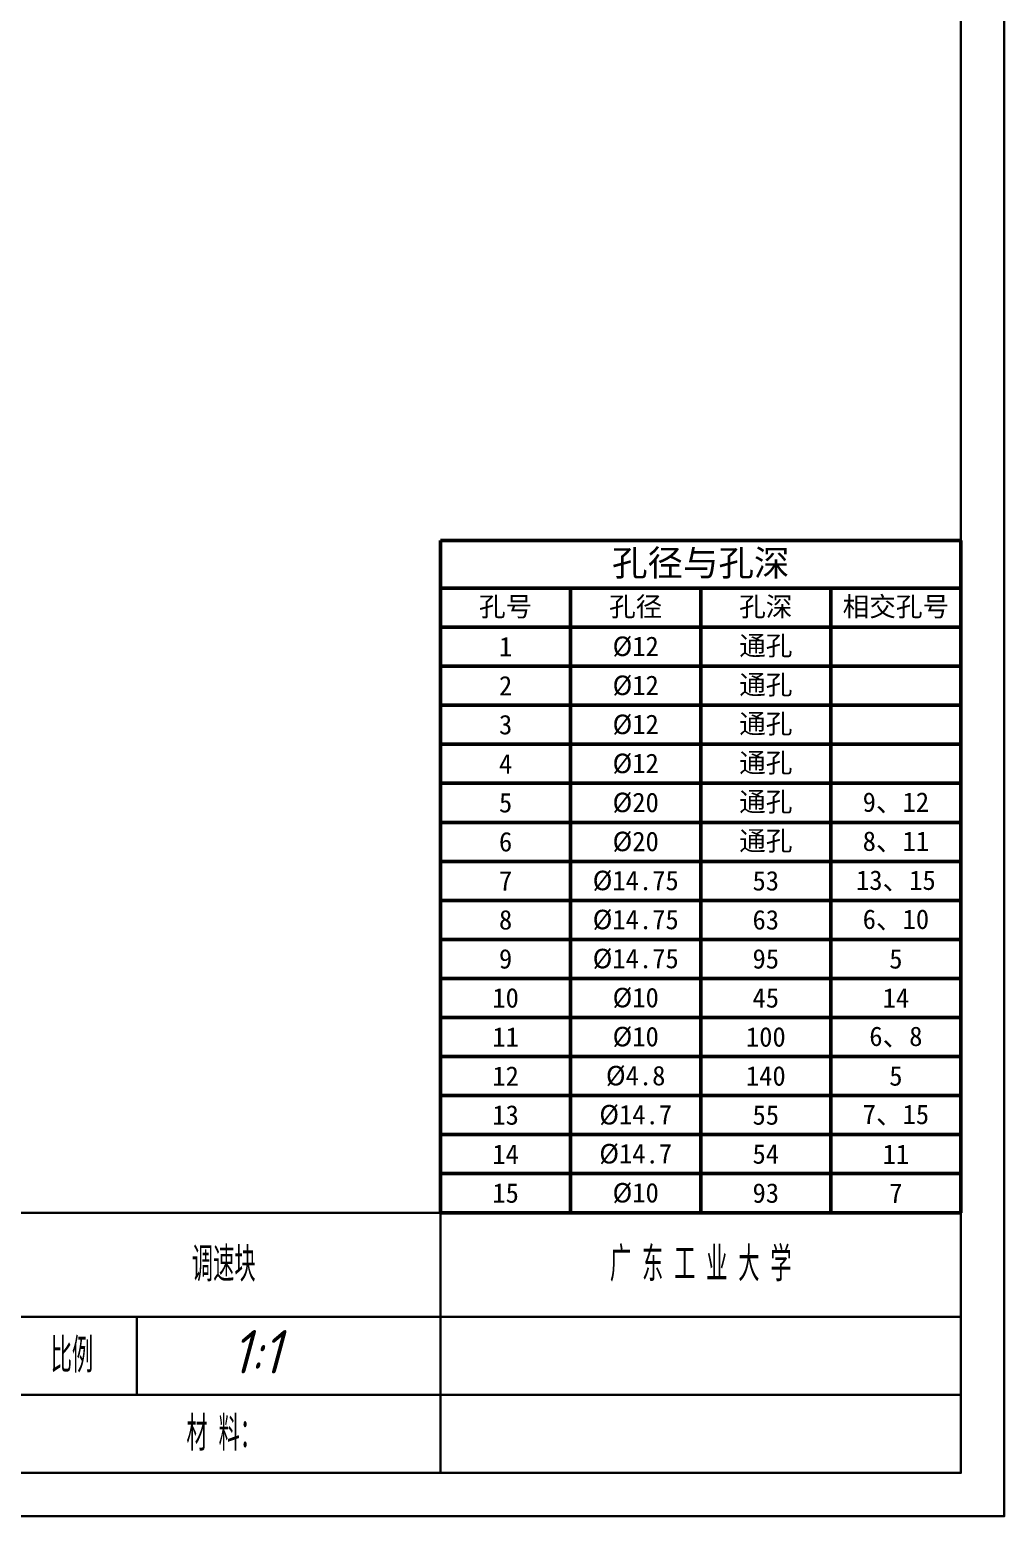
# Model space of a CAD drawing. Header units: millimetres. Extents: x 1251 to 2091, y 344 to 938.
# Drawn here: x 1866.2 to 2090.9, y 343.9 to 686.6 of the extents above; entities that cross this region are included whole.
import ezdxf

# ---------------------------------------------------------------- set-up
doc = ezdxf.new("R2010")
doc.units = ezdxf.units.MM
doc.layers.get('0').update_dxf_attribs({"lineweight": 50})
doc.layers.add('文字', color=3, linetype='Continuous')
doc.layers.add('细实线层', color=7, linetype='Continuous')
doc.layers.add('粗实线', color=7, linetype='Continuous', lineweight=30)
doc.layers.add('细实线', color=7, linetype='Continuous', lineweight=30)
doc.styles.add('字母数字', font='gbeitc.shx', dxfattribs={"height": 5, "bigfont": '@extfont2.shx'})
doc.styles.add('文字', font='hyswlongfangsong.ttf', dxfattribs={"width": 0.7, "height": 5})

# ---------------------------------------------------------------- blocks, each defined once
blk = doc.blocks.new('*T86')
at = {"layer": '细实线层', "color": 0, "linetype": 'ByBlock', "lineweight": -2, "transparency": 16777216}
for p, q in [((0, 0), (120, 0)), ((0, 0), (0, -155)), ((120, 0), (120, -155)), ((0, -11), (120, -11)), ((30, -11), (30, -155)), ((60, -11), (60, -155)), ((90, -11), (90, -155)), ((0, -20), (120, -20)), ((0, -29), (120, -29)), ((0, -38), (120, -38)), ((0, -47), (120, -47)), ((0, -56), (120, -56)), ((0, -65), (120, -65)), ((0, -74), (120, -74)), ((0, -83), (120, -83)), ((0, -92), (120, -92)), ((0, -101), (120, -101)), ((0, -110), (120, -110)), ((0, -119), (120, -119)), ((0, -128), (120, -128)), ((0, -137), (120, -137)), ((0, -146), (120, -146)), ((0, -155), (120, -155))]:
    blk.add_line(p, q, dxfattribs=at)
at = {"layer": '细实线层', "color": 0, "transparency": 16777216, "attachment_point": 5}
for s, insert, char_height, width in [('{\\fSimSun|b0|i0|c134|p2;孔径与孔深}', (60, -5.5), 6, 117), ('{\\fSimSun|b0|i0|c134|p2;孔号}', (15, -15.5), 4.5, 27), ('{\\fSimSun|b0|i0|c134|p2;孔径}', (45, -15.5), 4.5, 27), ('{\\fSimSun|b0|i0|c134|p2;孔深}', (75, -15.5), 4.5, 27), ('{\\fSimSun|b0|i0|c134|p2;相交孔号}', (105, -15.5), 4.5, 27), ('1', (15, -24.5), 4.5, 27), ('%%C12', (45, -24.5), 4.5, 27), ('{\\fSimSun|b0|i0|c134|p2;通孔}', (75, -24.5), 4.5, 27), ('{\\fSimSun|b0|i0|c134|p2;通孔}', (75, -33.5), 4.5, 27), ('2', (15, -33.5), 4.5, 27), ('%%C12', (45, -33.5), 4.5, 27), ('3', (15, -42.5), 4.5, 27), ('%%C12', (45, -42.5), 4.5, 27), ('{\\fSimSun|b0|i0|c134|p2;通孔}', (75, -42.5), 4.5, 27), ('4', (15, -51.5), 4.5, 27), ('%%C12', (45, -51.5), 4.5, 27), ('{\\fSimSun|b0|i0|c134|p2;通孔}', (75, -51.5), 4.5, 27), ('%%C20', (45, -60.5), 4.5, 27), ('{\\fSimSun|b0|i0|c134|p2;通孔}', (75, -60.5), 4.5, 27), ('9{\\fSimSun|b0|i0|c134|p2;、}12', (105, -60.5), 4.5, 27), ('5', (15, -60.5), 4.5, 27), ('6', (15, -69.5), 4.5, 27), ('%%C20', (45, -69.5), 4.5, 27), ('{\\fSimSun|b0|i0|c134|p2;通孔}', (75, -69.5), 4.5, 27), ('8{\\fSimSun|b0|i0|c134|p2;、}11', (105, -69.5), 4.5, 27), ('7', (15, -78.5), 4.5, 27), ('%%C14.75', (45, -78.5), 4.5, 27), ('53', (75, -78.5), 4.5, 27), ('13{\\fSimSun|b0|i0|c134|p2;、}15', (105, -78.5), 4.5, 27), ('8', (15, -87.5), 4.5, 27), ('%%C14.75', (45, -87.5), 4.5, 27), ('63', (75, -87.5), 4.5, 27), ('6{\\fSimSun|b0|i0|c134|p2;、}10', (105, -87.5), 4.5, 27), ('9', (15, -96.5), 4.5, 27), ('%%C14.75', (45, -96.5), 4.5, 27), ('95', (75, -96.5), 4.5, 27), ('5', (105, -96.5), 4.5, 27), ('10', (15, -105.5), 4.5, 27), ('%%C10', (45, -105.5), 4.5, 27), ('45', (75, -105.5), 4.5, 27), ('14', (105, -105.5), 4.5, 27), ('11', (15, -114.5), 4.5, 27), ('%%C10', (45, -114.5), 4.5, 27), ('100', (75, -114.5), 4.5, 27), ('6{\\fSimSun|b0|i0|c134|p2;、}8', (105, -114.5), 4.5, 27), ('12', (15, -123.5), 4.5, 27), ('%%C4.8', (45, -123.5), 4.5, 27), ('140', (75, -123.5), 4.5, 27), ('5', (105, -123.5), 4.5, 27), ('%%C14.7', (45, -132.5), 4.5, 27), ('7{\\fSimSun|b0|i0|c134|p2;、}15', (105, -132.5), 4.5, 27), ('13', (15, -132.5), 4.5, 27), ('55', (75, -132.5), 4.5, 27), ('14', (15, -141.5), 4.5, 27), ('%%C14.7', (45, -141.5), 4.5, 27), ('54', (75, -141.5), 4.5, 27), ('11', (105, -141.5), 4.5, 27), ('15', (15, -150.5), 4.5, 27), ('%%C10', (45, -150.5), 4.5, 27), ('93', (75, -150.5), 4.5, 27), ('7', (105, -150.5), 4.5, 27)]:
    blk.add_mtext(s, dxfattribs=dict(at, insert=insert, char_height=char_height, width=width))

msp = doc.modelspace()

# ---------------------------------------------------------------- linework, layer by layer
at = {"layer": '粗实线'}
msp.add_line((1720.902, 413.886), (2080.902, 413.886), dxfattribs=at)
msp.add_lwpolyline([(1300.902, 353.886), (2080.902, 353.886), (2080.902, 927.886), (1300.902, 927.886)], close=True, dxfattribs=at)
at = {"layer": '细实线'}
for p, q in [((1960.902, 413.886), (1960.902, 353.886)), ((2080.902, 389.886), (1860.902, 389.886)), ((1890.902, 371.886), (1890.902, 389.886)), ((2080.902, 371.886), (1860.902, 371.886))]:
    msp.add_line(p, q, dxfattribs=at)
msp.add_lwpolyline([(1250.894, 343.886), (2090.894, 343.886), (2090.894, 937.886), (1250.894, 937.886)], close=True, dxfattribs=at)

# ---------------------------------------------------------------- block references
msp.add_blockref('*T86', (1960.902, 568.886))

# ---------------------------------------------------------------- texts
at = {"layer": '文字', "color": 0, "attachment_point": 5}
for s, insert, char_height, width, style in [('调速块', (1910.902, 401.886), 7, 100, '文字'), ('广 东 工 业 大 学', (2020.902, 401.886), 7, 120, '文字'), ('比例', (1875.902, 380.886), 7, 30, '文字'), ('{\\Fgbeitc,@extfont2|c134;1:1}', (1918.376, 381.82), 10, 30, '字母数字'), ('材 料：', (1910.902, 362.886), 7, 100, '文字')]:
    msp.add_mtext(s, dxfattribs=dict(at, insert=insert, char_height=char_height, width=width, style=style))

doc.saveas('drawing.dxf')
